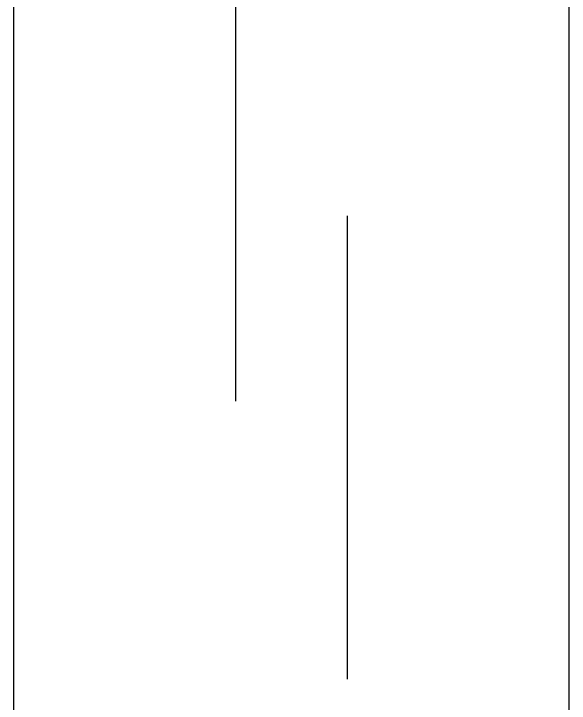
# Model space of a CAD drawing. Header units: inches. Extents: x 542650 to 544515, y 9574150 to 9574595.
# Drawn here: x 542787.9659 to 542788.1159, y 9574235.6194 to 9574235.8055 of the extents above; entities that cross this region are included whole.
import ezdxf

# ---------------------------------------------------------------- set-up
doc = ezdxf.new("R2010")
doc.units = ezdxf.units.IN
doc.header["$MEASUREMENT"] = 0
doc.linetypes.add('HIDDEN2', pattern=[0.1875, 0.125, -0.0625])
doc.layers.add('I-ARQ', color=8, linetype='Continuous')

msp = doc.modelspace()

# ---------------------------------------------------------------- linework, layer by layer
at = {"layer": 'I-ARQ'}
for p, q in [((542787.9659, 9574235.4759), (542787.9659, 9574240.1134)), ((542788.1159, 9574235.4759), (542788.1159, 9574236.184)), ((542787.9659, 9574235.4759), (542787.9659, 9574236.1434)), ((542788.1159, 9574235.4759), (542788.1159, 9574236.1434))]:
    msp.add_line(p, q, dxfattribs=at)
at = {"layer": 'I-ARQ', "linetype": 'HIDDEN2'}
for p, q in [((542788.0259, 9574235.4759), (542788.0259, 9574235.9759)), ((542788.0559, 9574235.9759), (542788.0559, 9574235.4759))]:
    msp.add_line(p, q, dxfattribs=at)
at = {"layer": 'I-ARQ', "lineweight": 5}
for points in [[(542788.1159, 9574235.71279), (542788.1159, 9574235.71279), (542788.11622, 9574235.71279), (542788.11622, 9574235.71279)], [(542788.1159, 9574235.71279), (542788.1159, 9574235.71279), (542788.1159, 9574235.694), (542788.1159, 9574235.694)], [(542788.1159, 9574235.694), (542788.1159, 9574235.694), (542788.1159, 9574235.67522), (542788.1159, 9574235.67522)], [(542788.1159, 9574235.67826), (542788.1159, 9574235.67826), (542788.1159, 9574235.68652), (542788.1159, 9574235.68652)], [(542788.1159, 9574235.67522), (542788.1159, 9574235.67522), (542788.11622, 9574235.67522), (542788.11622, 9574235.67522)]]:
    msp.add_open_spline(points, degree=3, dxfattribs=at)
msp.add_open_spline([(542788.1159, 9574235.70148), (542788.1159, 9574235.70148), (542788.1159, 9574235.70148), (542788.1159, 9574235.70148), (542788.1159, 9574235.70148), (542788.1159, 9574235.70148), (542788.1159, 9574235.70148), (542788.1159, 9574235.70148), (542788.1159, 9574235.70148), (542788.1159, 9574235.70148), (542788.1159, 9574235.70148), (542788.1159, 9574235.70148), (542788.1159, 9574235.70148), (542788.1159, 9574235.70148), (542788.1159, 9574235.70148), (542788.1159, 9574235.70148), (542788.1159, 9574235.70148), (542788.1159, 9574235.70148), (542788.1159, 9574235.70148), (542788.1159, 9574235.70148), (542788.1159, 9574235.70148), (542788.1159, 9574235.70148), (542788.1159, 9574235.70148), (542788.1159, 9574235.70148), (542788.1159, 9574235.70148), (542788.1159, 9574235.70148), (542788.1159, 9574235.70148), (542788.1159, 9574235.70148), (542788.1159, 9574235.70148), (542788.1159, 9574235.70148), (542788.1159, 9574235.70148), (542788.1159, 9574235.70148), (542788.1159, 9574235.70148), (542788.1159, 9574235.70148), (542788.1159, 9574235.70148), (542788.1159, 9574235.70148)], degree=3, knots=[0, 0, 0, 0, 0.111111, 0.111111, 0.111111, 0.111111, 0.222222, 0.222222, 0.222222, 0.222222, 0.333333, 0.333333, 0.333333, 0.333333, 0.444444, 0.444444, 0.444444, 0.444444, 0.555556, 0.555556, 0.555556, 0.555556, 0.666667, 0.666667, 0.666667, 0.666667, 0.777778, 0.777778, 0.777778, 0.777778, 0.888889, 0.888889, 0.888889, 0.888889, 1, 1, 1, 1], dxfattribs=at)

doc.saveas('drawing.dxf')
